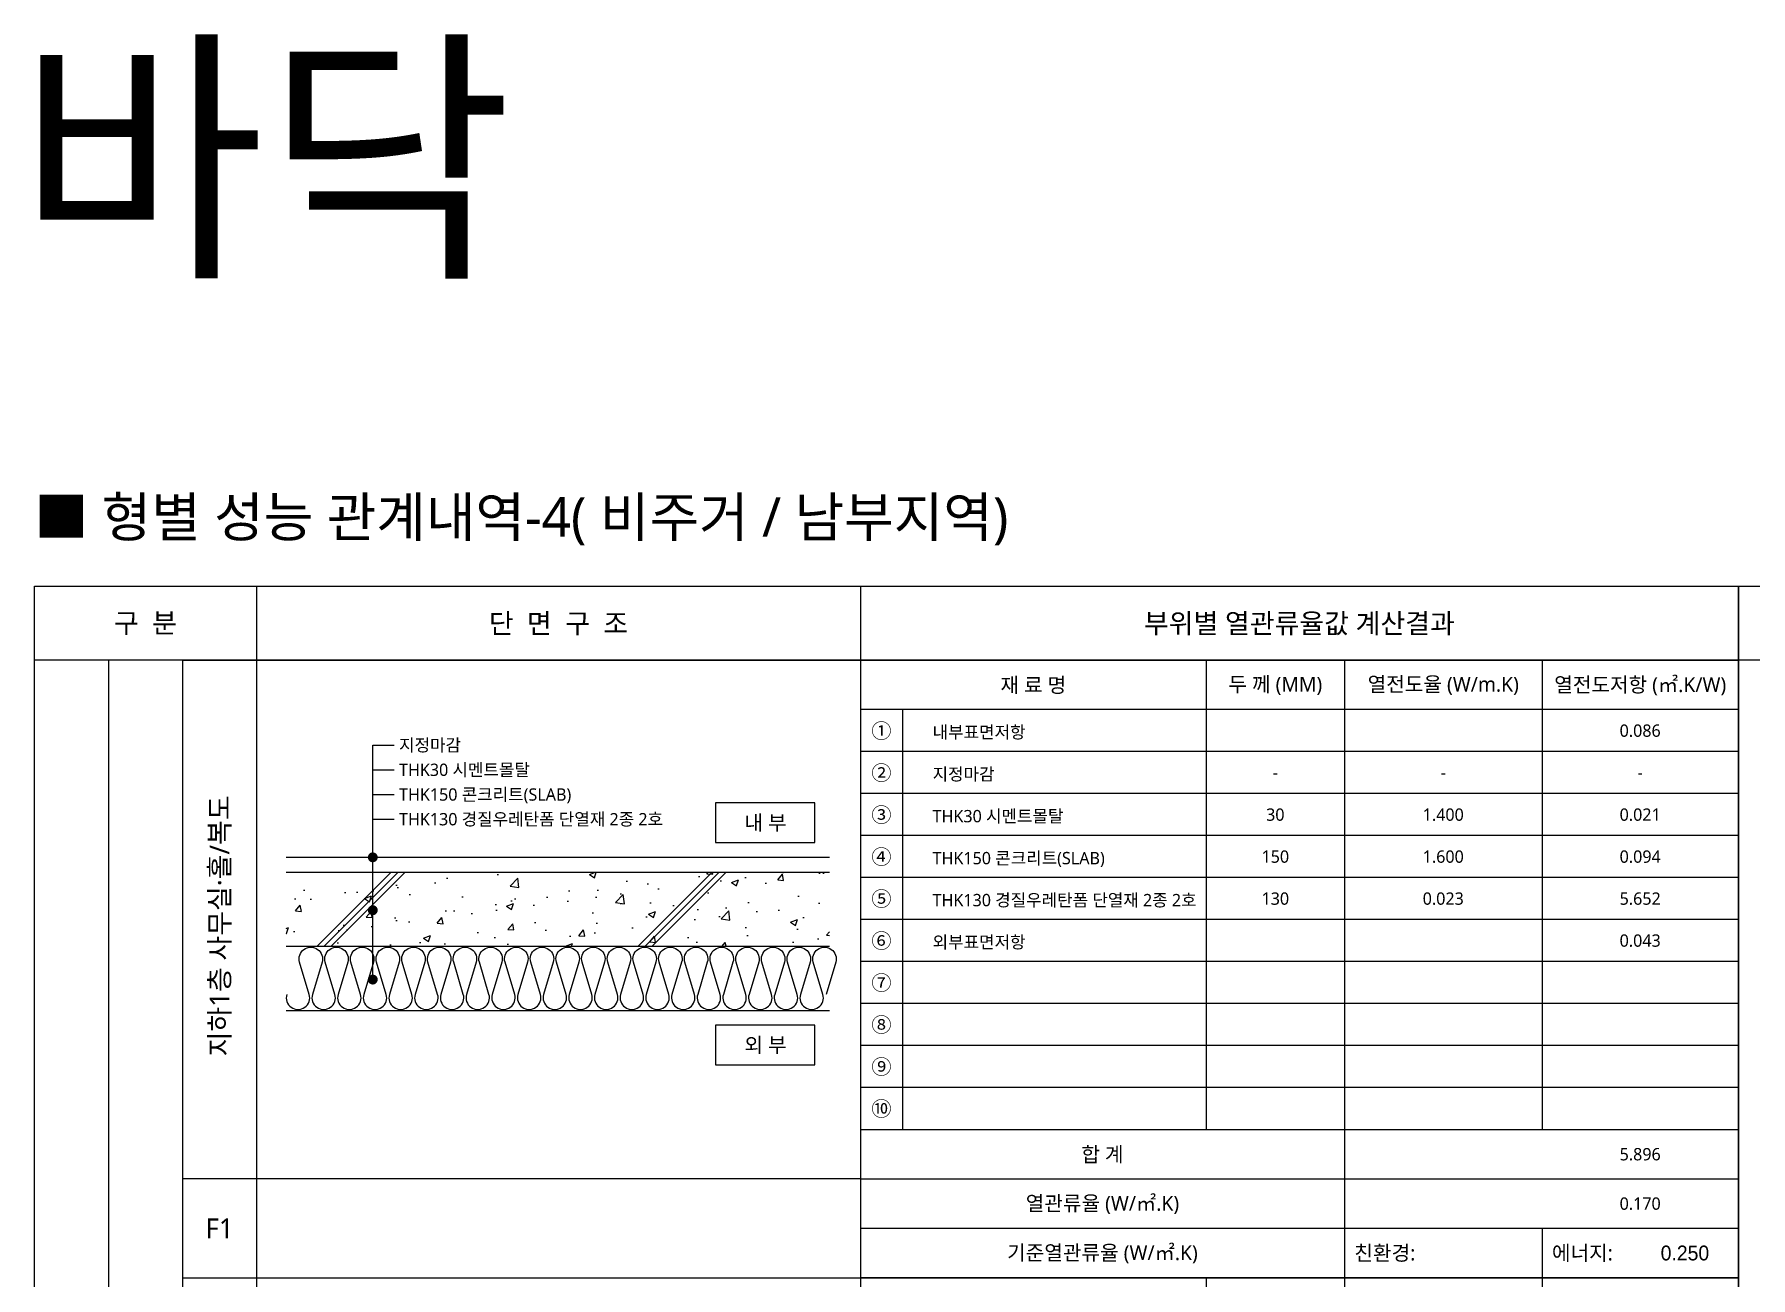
# Model space of a CAD drawing. Header units: millimetres. Extents: x 17329847 to 17386789, y -19727600 to -19720590.
# Drawn here: x 17354477 to 17357952, y -19723219 to -19720702 of the extents above; entities that cross this region are included whole.
import ezdxf
from ezdxf.enums import TextEntityAlignment as Align

# ---------------------------------------------------------------- set-up
doc = ezdxf.new("R2010")
doc.units = ezdxf.units.MM
doc.header["$LTSCALE"] = 100
doc.header["$MEASUREMENT"] = 0
doc.layers.get('DEFPOINTS').update_dxf_attribs({"color": 171, "linetype": 'CONTINUOUS'})
for name, color, linetype in [('AA-MKXM', 7, 'CONTINUOUS'), ('AA-XXXX-TEXT', 3, 'CONTINUOUS'), ("CON'C", 2, 'CONTINUOUS'), ('FIN', 6, 'CONTINUOUS'), ('HAT', 253, 'CONTINUOUS'), ('INS', 8, 'CONTINUOUS'), ('LEADER', 7, 'CONTINUOUS'), ('T-TEXT', 7, 'CONTINUOUS'), ('TEXT', 3, 'CONTINUOUS'), ('TEXT(실명)', 7, 'CONTINUOUS'), ('TEXT1-일반글씨', 3, 'CONTINUOUS'), ('TEXT2-제목', 7, 'CONTINUOUS'), ('도면폼', 7, 'CONTINUOUS')]:
    doc.layers.add(name, color=color, linetype=linetype)
doc.styles.add('@나눔바른고딕', font='NanumBarunGothic.ttf')
doc.styles.add('굴림', font='')
doc.styles.add('나눔바른고딕', font='NanumBarunGothic.ttf')
doc.styles.get('굴림').set_extended_font_data('Gulim')

# ---------------------------------------------------------------- blocks, each defined once
blk = doc.blocks.new('BOX1')
at = {"layer": '도면폼', "ltscale": 1000}
blk.add_line((1777.5, 1250), (0, 1250), dxfattribs=at)
at = {"layer": '도면폼', "color": 4, "ltscale": 1000}
for p, q in [((700, 1250), (700, 300)), ((980, 1250), (980, 0)), ((1380, 1250), (1380, 300)), ((1777.5, 1150), (0, 1150)), ((85, 1150), (85, 300)), ((0, 300), (1777.5, 300)), ((0, 200), (1777.5, 200)), ((0, 100), (1777.5, 100)), ((1380, 100), (1380, 0))]:
    blk.add_line(p, q, dxfattribs=at)
at = {"layer": '도면폼', "color": 8}
for p, q in [((1777.5, 1065), (0, 1065)), ((1777.5, 980), (0, 980)), ((1777.5, 895), (0, 895)), ((1777.5, 810), (0, 810)), ((1777.5, 725), (0, 725)), ((1777.5, 640), (0, 640)), ((1777.5, 555), (0, 555)), ((1777.5, 470), (0, 470)), ((1777.5, 385), (0, 385))]:
    blk.add_line(p, q, dxfattribs=at)
at = {"layer": 'TEXT1-일반글씨', "style": '나눔바른고딕'}
for s, p in [('재 료 명', (350, 1200)), ('두 께 (MM)', (840, 1200)), ('열전도율 (W/m.K)', (1180, 1200)), ('열전도저항 (㎡.K/W)', (1578.8, 1200)), ('①', (42.5, 1107.5)), ('②', (42.5, 1022.5)), ('③', (42.5, 937.5)), ('④', (42.5, 852.5)), ('⑤', (42.5, 767.5)), ('⑥', (42.5, 682.5)), ('⑦', (42.5, 597.5)), ('⑧', (42.5, 512.5)), ('⑨', (42.5, 427.5)), ('⑩', (42.5, 342.5)), ('합 계', (490, 250)), ('열관류율 (W/㎡.K)', (490, 150)), ('기준열관류율 (W/㎡.K)', (490, 50))]:
    blk.add_text(s, height=30, dxfattribs=at).set_placement(p, align=Align.MIDDLE)
for s, p in [('친환경:', (1000, 50)), ('에너지:', (1400, 50))]:
    blk.add_text(s, height=30, dxfattribs=at).set_placement(p, align=Align.MIDDLE_LEFT)

msp = doc.modelspace()

# ---------------------------------------------------------------- hatches: boundary and pattern name
at = {"layer": 'HAT', "linetype": 'Continuous'}
h = msp.add_hatch(dxfattribs=at)
h.set_pattern_fill('AR-CONC', color=256, scale=20, style=0)
h.set_pattern_definition([(50, (17396064.85, -19779796.85), (143.45204, -12.55043), [15, -165]), (355, (17396064.85, -19779796.85), (-27.75027, 150.43843), [12, -132]), (100.4514, (17396076.81, -19779797.9), (115.70188, 137.8879), [12.74804, -140.22842]), (46.1842, (17396064.85, -19779756.85), (213.4482, -33.1038), [22.5, -247.5]), (96.6356, (17396082.64, -19779759.6), (186.93254, 194.8236), [19.12206, -210.3426]), (351.1842, (17396064.85, -19779756.85), (186.9324, 194.8237), [18, -198]), (21, (17396084.85, -19779766.85), (119.38141, -80.52378), [15, -165]), (326, (17396084.85, -19779766.85), (48.66307, 145.03), [12, -132]), (71.4514, (17396094.8, -19779773.56), (168.04453, 64.5061), [12.74804, -140.22842]), (37.5, (17396064.853, -19779796.85), (2.43197, 66.57877), [0, -130.4, 0, -134, 0, -132.5]), (7.5, (17396064.85, -19779796.85), (52.61391, 78.88234), [0, -76.4, 0, -127.4, 0, -50.5]), (327.5, (17396020.253, -19779796.85), (106.764487, -4.510974), [0, -50, 0, -156, 0, -207]), (317.5, (17396000.25, -19779796.85), (116.63723, 20.021), [0, -65, 0, -103.6, 0, -147])])
h.paths.add_polyline_path([(17356087.4, -19722398.3), (17356087.4, -19722548.3), (17354987.4, -19722548.3), (17354987.4, -19722398.3)])

# ---------------------------------------------------------------- linework, layer by layer
at = {"layer": 'AA-MKXM', "color": 7}
for points in [[(17355856.5, -19722338.3), (17356057.4, -19722338.3), (17356057.4, -19722258.3), (17355856.5, -19722258.3)], [(17355856.5, -19722788.3), (17356057.4, -19722788.3), (17356057.4, -19722708.3), (17355856.5, -19722708.3)]]:
    msp.add_lwpolyline(points, close=True, dxfattribs=at)
at = {"layer": "CON'C"}
for points in [[(17354987.4, -19722398.3), (17356087.4, -19722398.3)], [(17354987.4, -19722548.3), (17356087.4, -19722548.3)]]:
    msp.add_lwpolyline(points, dxfattribs=at)
at = {"layer": 'FIN'}
msp.add_lwpolyline([(17354987.4, -19722368.3), (17356087.4, -19722368.3)], dxfattribs=at)
at = {"layer": 'HAT', "linetype": 'Continuous'}
for p, q in [((17355050, -19722548.3), (17355200, -19722398.3)), ((17355064.2, -19722548.3), (17355214.2, -19722398.3)), ((17355078.3, -19722548.3), (17355228.3, -19722398.3)), ((17355699.9, -19722548.3), (17355849.9, -19722398.3)), ((17355714.1, -19722548.3), (17355864.1, -19722398.3)), ((17355728.2, -19722548.3), (17355878.2, -19722398.3))]:
    msp.add_line(p, q, dxfattribs=at)
at = {"layer": 'INS'}
for points in [[(17354988.4, -19722645.8, 1.344031), (17355033.9, -19722645.8), (17355014.4, -19722580.8, -1.344031), (17355059.9, -19722580.8), (17355040.4, -19722645.8)], [(17355040.4, -19722645.8, 1.344031), (17355085.9, -19722645.8), (17355066.4, -19722580.8, -1.344031), (17355111.9, -19722580.8), (17355092.4, -19722645.8)], [(17355092.4, -19722645.8, 1.344031), (17355137.9, -19722645.8), (17355118.4, -19722580.8, -1.344031), (17355163.9, -19722580.8), (17355144.4, -19722645.8)], [(17355144.4, -19722645.8, 1.344031), (17355189.9, -19722645.8), (17355170.4, -19722580.8, -1.344031), (17355215.9, -19722580.8), (17355196.4, -19722645.8)], [(17355196.4, -19722645.8, 1.344031), (17355241.9, -19722645.8), (17355222.4, -19722580.8, -1.344031), (17355267.9, -19722580.8), (17355248.4, -19722645.8)], [(17355248.4, -19722645.8, 1.344031), (17355293.9, -19722645.8), (17355274.4, -19722580.8, -1.344031), (17355319.9, -19722580.8), (17355300.4, -19722645.8)], [(17355300.4, -19722645.8, 1.344031), (17355345.9, -19722645.8), (17355326.4, -19722580.8, -1.344031), (17355371.9, -19722580.8), (17355352.4, -19722645.8)], [(17355352.4, -19722645.8, 1.344031), (17355397.9, -19722645.8), (17355378.4, -19722580.8, -1.344031), (17355423.9, -19722580.8), (17355404.4, -19722645.8)], [(17355404.4, -19722645.8, 1.344031), (17355449.9, -19722645.8), (17355430.4, -19722580.8, -1.344031), (17355475.9, -19722580.8), (17355456.4, -19722645.8)], [(17355456.4, -19722645.8, 1.344031), (17355501.9, -19722645.8), (17355482.4, -19722580.8, -1.344031), (17355527.9, -19722580.8), (17355508.4, -19722645.8)], [(17355508.4, -19722645.8, 1.344031), (17355553.9, -19722645.8), (17355534.4, -19722580.8, -1.344031), (17355579.9, -19722580.8), (17355560.4, -19722645.8)], [(17355560.4, -19722645.8, 1.344031), (17355605.9, -19722645.8), (17355586.4, -19722580.8, -1.344031), (17355631.9, -19722580.8), (17355612.4, -19722645.8)], [(17355612.4, -19722645.8, 1.344031), (17355657.9, -19722645.8), (17355638.4, -19722580.8, -1.344031), (17355683.9, -19722580.8), (17355664.4, -19722645.8)], [(17355664.4, -19722645.8, 1.344031), (17355709.9, -19722645.8), (17355690.4, -19722580.8, -1.344031), (17355735.9, -19722580.8), (17355716.4, -19722645.8)], [(17355716.4, -19722645.8, 1.344031), (17355761.9, -19722645.8), (17355742.4, -19722580.8, -1.344031), (17355787.9, -19722580.8), (17355768.4, -19722645.8)], [(17355768.4, -19722645.8, 1.344031), (17355813.9, -19722645.8), (17355794.4, -19722580.8, -1.344031), (17355839.9, -19722580.8), (17355820.4, -19722645.8)], [(17355820.4, -19722645.8, 1.344031), (17355865.9, -19722645.8), (17355846.4, -19722580.8, -1.344031), (17355891.9, -19722580.8), (17355872.4, -19722645.8)], [(17355872.4, -19722645.8, 1.344031), (17355917.9, -19722645.8), (17355898.4, -19722580.8, -1.344031), (17355943.9, -19722580.8), (17355924.4, -19722645.8)], [(17355924.4, -19722645.8, 1.344031), (17355969.9, -19722645.8), (17355950.4, -19722580.8, -1.344031), (17355995.9, -19722580.8), (17355976.4, -19722645.8)], [(17355976.4, -19722645.8, 1.344031), (17356021.9, -19722645.8), (17356002.4, -19722580.8, -1.344031), (17356047.9, -19722580.8), (17356028.4, -19722645.8)], [(17356028.4, -19722645.8, 1.344031), (17356073.9, -19722645.8), (17356054.4, -19722580.8, -1.344031), (17356099.9, -19722580.8), (17356080.4, -19722645.8)]]:
    msp.add_lwpolyline(points, format="xyb", dxfattribs=at)
msp.add_lwpolyline([(17354987.4, -19722678.3), (17356087.4, -19722678.3)], dxfattribs=at)
at = {"layer": 'LEADER'}
for p, q in [((17355162.6, -19722615.8), (17355162.6, -19722141.1)), ((17355162.6, -19722141.1), (17355205.8, -19722141.1)), ((17355162.6, -19722191.1), (17355205.8, -19722191.1)), ((17355162.6, -19722241.1), (17355205.8, -19722241.1)), ((17355162.6, -19722291.1), (17355205.8, -19722291.1))]:
    msp.add_line(p, q, dxfattribs=at)
at = {"layer": 'TEXT(실명)', "const_width": 10}
for points in [[(17355162.6, -19722363.3, -1), (17355162.6, -19722373.3, -1)], [(17355162.6, -19722470.4, -1), (17355162.6, -19722480.4, -1)], [(17355162.6, -19722610.8, -1), (17355162.6, -19722620.8, -1)]]:
    msp.add_lwpolyline(points, format="xyb", close=True, dxfattribs=at)
at = {"layer": '도면폼'}
for p, q in [((17354927.4, -19721819.3), (17354927.4, -19726969.3)), ((17356149.9, -19721819.3), (17356149.9, -19726969.3)), ((17361377.4, -19721969.3), (17357927.4, -19721969.3))]:
    msp.add_line(p, q, dxfattribs=at)
at = {"layer": '도면폼', "ltscale": 1000}
for p, q in [((17357927.4, -19721969.3), (17354477.4, -19721969.3)), ((17354627.4, -19721969.3), (17354627.4, -19726969.3)), ((17354777.4, -19721969.3), (17354777.4, -19726969.3)), ((17354777.4, -19721969.3), (17357927.4, -19721969.3)), ((17354777.4, -19723219.3), (17357927.4, -19723219.3))]:
    msp.add_line(p, q, dxfattribs=at)
at = {"layer": '도면폼', "color": 4, "ltscale": 1000}
msp.add_line((17356149.9, -19723019.3), (17354777.4, -19723019.3), dxfattribs=at)
at = {"layer": '도면폼'}
for points in [[(17354477.4, -19721819.3), (17357927.4, -19721819.3), (17357927.4, -19726969.3), (17354477.4, -19726969.3)], [(17357927.4, -19721819.3), (17361377.4, -19721819.3), (17361377.4, -19726969.3), (17357927.4, -19726969.3)]]:
    msp.add_lwpolyline(points, close=True, dxfattribs=at)

# ---------------------------------------------------------------- block references
at = {"layer": 'TEXT', "color": 3}
for p in [(17356149.9, -19723219.3), (17356149.9, -19724469.3)]:
    msp.add_blockref('BOX1', p, dxfattribs=at)

# ---------------------------------------------------------------- texts
at = {"layer": 'AA-XXXX-TEXT', "style": '@나눔바른고딕'}
msp.add_text('지하1층 사무실·홀/복도', height=40, rotation=90, dxfattribs=at).set_placement((17354852.4, -19722507.1), align=Align.MIDDLE_CENTER)
at = {"layer": 'AA-XXXX-TEXT', "style": '나눔바른고딕'}
msp.add_text('F1', height=40, dxfattribs=at).set_placement((17354852.4, -19723119.3), align=Align.MIDDLE)
at = {"layer": 'DEFPOINTS', "style": '나눔바른고딕'}
msp.add_text('바닥', height=400, dxfattribs=at).set_placement((17354442.3, -19720953.4), align=Align.MIDDLE_LEFT)
at = {"layer": 'T-TEXT', "style": '나눔바른고딕'}
msp.add_text('■ 형별 성능 관계내역-4( 비주거 / 남부지역)', height=80, dxfattribs=at).set_placement((17354477.4, -19721719.3))
at = {"layer": 'TEXT', "style": '나눔바른고딕'}
for s, p in [('내부표면저항', (17356296, -19722114.9)), ('지정마감', (17355215.8, -19722141.1)), ('THK30 시멘트몰탈', (17355215.8, -19722191.1)), ('지정마감', (17356296, -19722199.9)), ('THK150 콘크리트(SLAB)', (17355215.8, -19722241.1)), ('THK130 경질우레탄폼 단열재 2종 2호', (17355215.8, -19722291.1)), ('THK30 시멘트몰탈', (17356296, -19722284.9)), ('THK150 콘크리트(SLAB)', (17356296, -19722369.9)), ('THK130 경질우레탄폼 단열재 2종 2호', (17356296, -19722454.9)), ('외부표면저항', (17356296, -19722539.9))]:
    msp.add_text(s, height=25, dxfattribs=at).set_placement(p, align=Align.MIDDLE_LEFT)
for s, height, p in [('0.086', 25, (17357728.6, -19722111.8)), ('-', 25, (17356989.9, -19722196.8)), ('-', 25, (17357329.9, -19722196.8)), ('-', 25, (17357728.6, -19722196.8)), ('내 부', 30, (17355957.7, -19722298.3)), ('30', 25, (17356989.9, -19722281.8)), ('1.400', 25, (17357329.9, -19722281.8)), ('0.021', 25, (17357728.6, -19722281.8)), ('150', 25, (17356989.9, -19722366.8)), ('1.600', 25, (17357329.9, -19722366.8)), ('0.094', 25, (17357728.6, -19722366.8)), ('130', 25, (17356989.9, -19722451.8)), ('0.023', 25, (17357329.9, -19722451.8)), ('5.652', 25, (17357728.6, -19722451.8)), ('0.043', 25, (17357728.6, -19722536.8)), ('외 부', 30, (17355957.7, -19722748.3)), ('5.896', 25, (17357728.6, -19722969.3)), ('0.170', 25, (17357728.6, -19723069.3))]:
    msp.add_text(s, height=height, dxfattribs=at).set_placement(p, align=Align.MIDDLE_CENTER)
at = {"layer": 'TEXT', "color": 2, "style": '굴림'}
msp.add_text('0.250', height=30, dxfattribs=at).set_placement((17357868.3, -19723169.3), align=Align.MIDDLE_RIGHT)
at = {"layer": 'TEXT2-제목', "style": '나눔바른고딕'}
for s, p in [('구  분', (17354702.4, -19721894.3)), ('단  면  구  조', (17355538.6, -19721894.3)), ('부위별 열관류율값 계산결과', (17357038.6, -19721894.3))]:
    msp.add_text(s, height=40, dxfattribs=at).set_placement(p, align=Align.MIDDLE)

doc.saveas('drawing.dxf')
